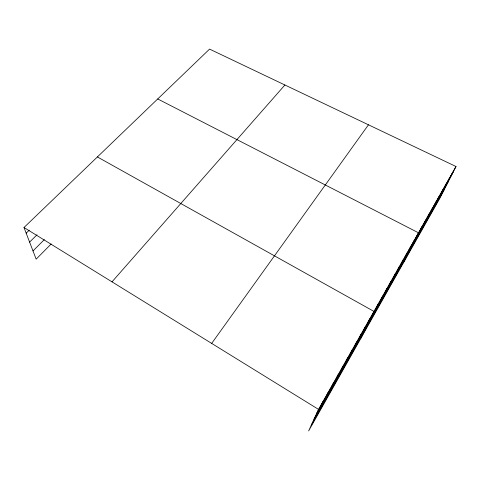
<?xml version="1.0" encoding="UTF-8"?>
<svg xmlns="http://www.w3.org/2000/svg" width="480" height="480" viewBox="0 0 480 480"><rect width="100%" height="100%" fill="white"/><g stroke="black" fill="none" stroke-linecap="round" stroke-linejoin="round"><path stroke-width="0.72" d="M456 166.518L318.504 409.374L308.652 430.902L439.734 198.456L456 166.518L209.568 49.098L24 227.508L36.156 259.164L51.18 243.96M321.732 404.406L323.568 400.422M326.658 395.7L328.548 391.626M331.5 387.144L333.444 382.986M336.258 378.732L338.256 374.49M340.938 370.464L342.984 366.138M345.54 362.328L347.628 357.924M350.064 354.33L352.2 349.854M354.516 346.458L356.7 341.91M358.896 338.718L361.122 334.098M363.21 331.098L365.472 326.418M367.446 323.604L369.75 318.858M360.912 338.226L373.962 311.418L97.398 156.942M375.972 308.538L378.348 303.672M380.25 300.978L382.662 296.052M384.456 293.544L386.904 288.558M388.596 286.224L391.08 281.19M392.67 279.024L395.184 273.936M396.678 271.944L399.222 266.802M400.62 264.966L403.194 259.782M404.502 258.108L407.106 252.876M408.33 251.346L410.958 246.078M412.092 244.698L414.744 239.382M403.458 262.788L418.476 232.794L157.722 98.952M419.448 231.696L422.148 226.308M423.042 225.342L425.766 219.918M426.582 219.084L429.33 213.624M430.074 212.916L432.84 207.426M433.506 206.844L436.296 201.324M436.896 200.856L439.704 195.306M440.232 194.958L443.058 189.378M443.52 189.144L446.364 183.54M446.766 183.414L449.622 177.786M449.958 177.762L452.832 172.11M313.938 419.352L448.536 181.176M311.196 425.346L443.988 190.098M316.722 413.262L453.108 172.194M211.674 343.404L368.46 124.806M112.008 281.856L284.904 84.996M32.994 250.932L44.322 239.616M29.604 242.1L37.02 234.798M26.172 233.172L29.19 230.244M24 227.508L318.504 409.374"/></g></svg>
